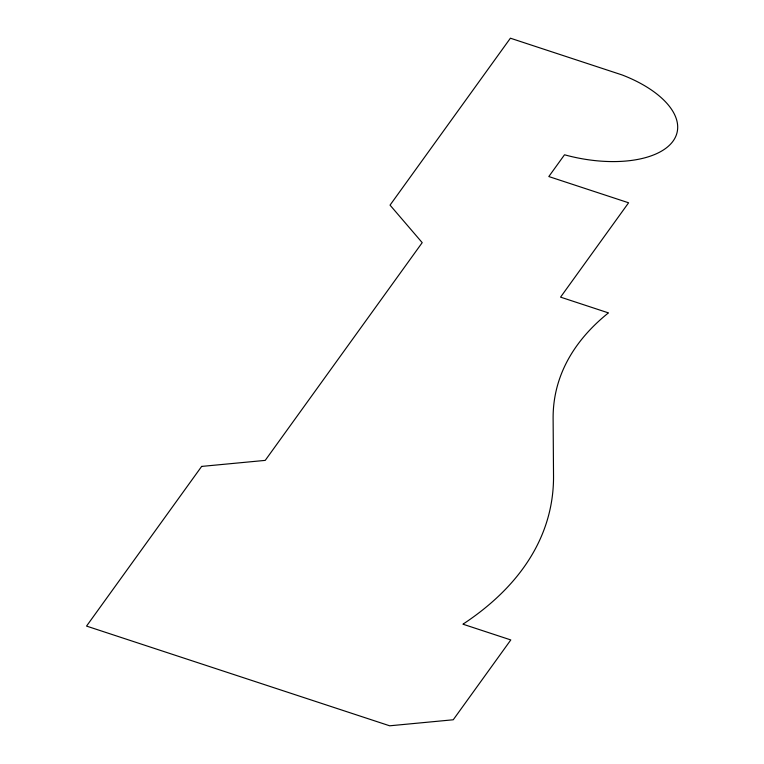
<?xml version="1.0" encoding="UTF-8"?>
<svg xmlns="http://www.w3.org/2000/svg" width="764" height="764" viewBox="0 0 764 764"><rect width="100%" height="100%" fill="white"/><g stroke="black" fill="none" stroke-linecap="round" stroke-linejoin="round"><path stroke-width="1.15" d="M201.658 466.412L86.542 626.088L389.678 725.8L453.243 719.774L510.801 639.936L462.936 624.188A616.29 302.544 12.2 0 0 553.528 475.848L553.117 418.538A488.95 240.03 12.2 0 1 608.431 312.887L560.566 297.139L628.6 202.785L548.819 176.551L564.52 154.777A94.383 46.337 12.2 0 0 673.074 141.092A94.383 46.337 12.2 0 0 622.087 74.939L510.4 38.2L390.041 205.134L422.206 242.646L265.223 460.386L201.658 466.412"/></g></svg>
